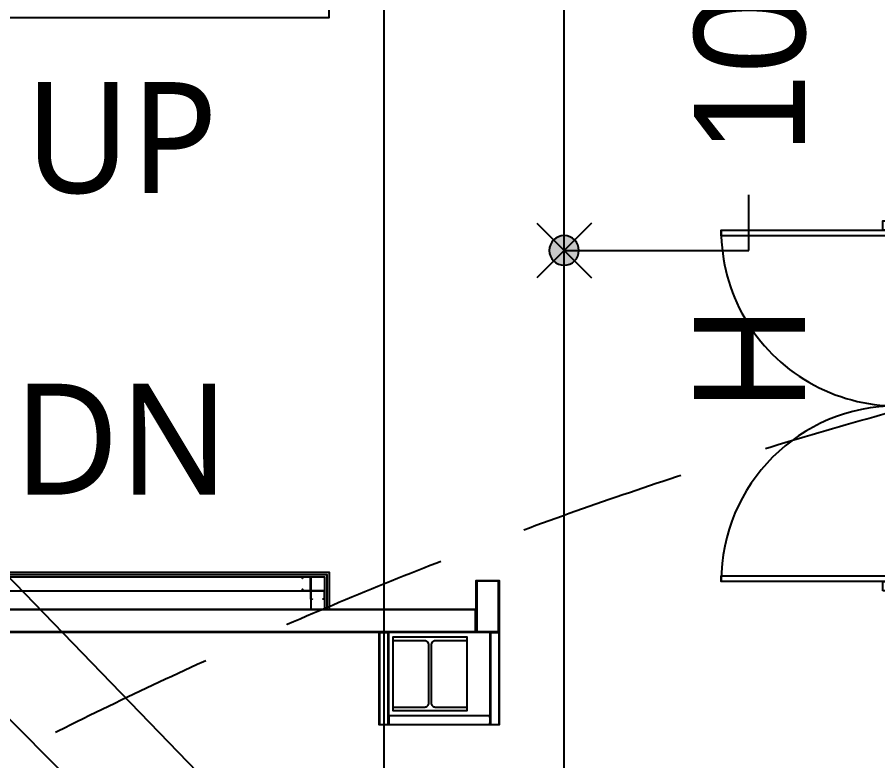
# Model space of a CAD drawing. Header units: millimetres. Extents: x 0 to 168200, y 0 to 118800.
# Drawn here: x 97417 to 102072, y 61405 to 65427 of the extents above; entities that cross this region are included whole.
import ezdxf
from ezdxf.enums import TextEntityAlignment as Align

# ---------------------------------------------------------------- set-up
doc = ezdxf.new("R2010")
doc.units = ezdxf.units.MM
doc.header["$LTSCALE"] = 200
doc.linetypes.add('CEN-GAUN', pattern=[32.2, 30, -1, 0.2, -1])
doc.linetypes.add('HID', pattern=[2.3, 1.5, -0.8])
doc.layers.get('DEFPOINTS').update_dxf_attribs({"color": 137})
for name, color, linetype in [('AX', 2, 'Continuous'), ('BACK', 8, 'Continuous'), ('CEN', 1, 'CEN-GAUN'), ('PIPE', 3, 'Continuous'), ('R', 1, 'Continuous'), ('TEXT', 2, 'Continuous')]:
    doc.layers.add(name, color=color, linetype=linetype)
doc.styles.add('돋움', font='')
doc.styles.add('스타일1', font='')
doc.styles.get('돋움').set_extended_font_data('Dotum')
doc.styles.get('스타일1').set_extended_font_data('Malgun Gothic')
doc.dimstyles.new('M-200', dxfattribs={"dimscale": 200, "dimtxt": 3, "dimasz": 1, "dimexe": 1, "dimexo": 1, "dimgap": 1, "dimtad": 1, "dimdec": 0, "dimdsep": 46, "dimlunit": 6, "dimtxsty": '돋움', "dimblk": 'DOT', "dimcen": 1, "dimclrd": 256, "dimclre": 256, "dimclrt": 256, "dimazin": 0, "dimtfac": 1, "dimtdec": 0, "dimtix": 1, "dimtmove": 2, "dimatfit": 3, "dimldrblk": 'DOT', "dimfxl": 1, "dimtolj": 1, "dimtzin": 1, "dimlwd": -1, "dimlwe": -1, "dimarcsym": 0})

# ---------------------------------------------------------------- blocks, each defined once
blk = doc.blocks.new('a-019')
at = {"layer": 'TEXT'}
h = blk.add_hatch(color=1, dxfattribs=at)
edge = h.paths.add_edge_path()
edge.add_arc((0, 0), 0.4, 0, 360)
at = {"layer": 'TEXT', "color": 1}
for p, q in [((-0.742, 0.742), (0.742, -0.742)), ((0.742, 0.742), (-0.742, -0.742))]:
    blk.add_line(p, q, dxfattribs=at)
blk.add_circle((0, 0), 0.4, dxfattribs=at)
blk = doc.blocks.new('_DOT')
at = {"color": 0, "linetype": 'ByBlock'}
blk.add_line((-0.5, 0), (-1, 0), dxfattribs=at)
at = {"color": 0, "linetype": 'ByBlock', "const_width": 0.5}
blk.add_lwpolyline([(-0.25, 0, 1), (0.25, 0, 1)], format="xyb", close=True, dxfattribs=at)
blk = doc.blocks.new('*D840')
at = {"layer": 'CEN', "ltscale": 3}
for p, q in [((79258.4, 81120.5), (81879.9, 78410.9)), ((99402.3, 60300), (82019, 78267.2))]:
    blk.add_line(p, q, dxfattribs=at)
at = {"layer": 'DEFPOINTS', "color": 0}
for p in [(82019, 78267.2), (99402.3, 60300)]:
    blk.add_point(p, dxfattribs=at)
at = {"layer": 'CEN', "linetype": 'ByBlock', "xscale": 200, "yscale": 200, "zscale": 200, "rotation": 314.053847875248}
blk.add_blockref('_DOT', (82019, 78267.2), dxfattribs=at)
at = {"layer": 'CEN', "insert": (80900.8, 80225.7), "char_height": 600, "attachment_point": 5, "rotation": 314.0538, "style": '돋움'}
blk.add_mtext('\\A1;R25,000', dxfattribs=at)
blk = doc.blocks.new('D-2000C_w150')
at = {"layer": 'BACK'}
for points in [[(50, 950), (80, 950), (80, -950), (50, -950)], [(1920, 950), (1950, 950), (1950, -950), (1920, -950)], [(50, -75), (0, -75), (0, 75), (50, 75)], [(2000, -75), (1950, -75), (1950, 75), (2000, 75)]]:
    blk.add_lwpolyline(points, close=True, dxfattribs=at)
for centre, start, end in [((50, 0), 270, 90), ((1950, 0), 90, 270)]:
    blk.add_arc(centre, 950, start, end, dxfattribs=at)
blk = doc.blocks.new('x-stu-2Fcol')
at = {"layer": 'BACK'}
blk.add_lwpolyline([(57925, -23850), (58325, -23850), (58325, -24250), (57925, -24250)], close=True, dxfattribs=at)
blk.add_lwpolyline([(57925, -24250), (57925, -24229), (58096.5, -24229, 0.414214), (58118.5, -24207), (58118.5, -23893, 0.414214), (58096.5, -23871), (57925, -23871), (57925, -23850), (58325, -23850), (58325, -23871), (58153.5, -23871, 0.414214), (58131.5, -23893), (58131.5, -24207, 0.414214), (58153.5, -24229), (58325, -24229), (58325, -24250)], format="xyb", close=True, dxfattribs=at)

msp = doc.modelspace()

# ---------------------------------------------------------------- linework, layer by layer
at = {"layer": 'AX'}
for p, q in [((101375.5, 64165.5), (101375.5, 64465.5)), ((100375.5, 64165.5), (101375.5, 64165.5))]:
    msp.add_line(p, q, dxfattribs=at)
at = {"layer": 'BACK'}
msp.add_line((99425, 61650), (99425, 62100), dxfattribs=at)
for points in [[(91225, 65425), (99105, 65425), (99105, 65625)], [(93125, 62225), (93125, 62425), (99105, 62425), (99105, 62225)], [(93137.5, 62225), (93137.5, 62412.5), (99092.5, 62412.5), (99092.5, 62225)], [(93150, 62225), (93150, 62400), (99080, 62400), (99080, 62225)], [(100025, 62100), (99900, 62100), (99900, 62380), (100025, 62380), (100025, 62100)], [(99962.5, 62100), (99962.5, 62104), (100021, 62104), (100021, 62376), (99904, 62376), (99904, 62104), (99962.5, 62104), (99962.5, 62100)], [(93225, 62225), (93225, 62325), (99005, 62325), (99005, 62225)], [(93250, 62100), (93250, 62225), (99900, 62225), (99900, 62100), (93250, 62100)], [(93250, 62162.5), (93254, 62162.5), (93254, 62104), (99896, 62104), (99896, 62221), (93254, 62221), (93254, 62162.5), (93250, 62162.5)], [(99109.3, 62225), (99900, 62225)], [(99375, 62100), (99425, 62100), (99425, 61600), (99375, 61600), (99375, 62100)], [(99975, 62100), (100025, 62100), (100025, 61600), (99975, 61600), (99975, 62100)], [(99975, 61650), (99975, 61600), (99425, 61600), (99425, 61650), (99975, 61650)]]:
    msp.add_lwpolyline(points, dxfattribs=at)
for points in [[(98960.8, 62392), (98960, 62392), (98960, 62400), (99005, 62400), (99005, 62325), (98960, 62325), (98960, 62333), (98960.8, 62333), (98960.8, 62325.8), (99004.2, 62325.8), (99004.2, 62399.2), (98960.8, 62399.2)], [(99013, 62280.8), (99013, 62280), (99005, 62280), (99005, 62325), (99080, 62325), (99080, 62280), (99072, 62280), (99072, 62280.8), (99079.2, 62280.8), (99079.2, 62324.2), (99005.8, 62324.2), (99005.8, 62280.8)]]:
    msp.add_lwpolyline(points, close=True, dxfattribs=at)
at = {"layer": 'BACK', "ltscale": 253}
for points in [[(99385, 62100), (99385, 62098.4), (99376.6, 62098.4), (99376.6, 61601.6), (99423.4, 61601.6), (99423.4, 62098.4), (99415, 62098.4), (99415, 62100)], [(99985, 62100), (99985, 62098.4), (99976.6, 62098.4), (99976.6, 61601.6), (100023.4, 61601.6), (100023.4, 62098.4), (100015, 62098.4), (100015, 62100)], [(99975, 61640), (99973.4, 61640), (99973.4, 61648.4), (99426.6, 61648.4), (99426.6, 61601.6), (99973.4, 61601.6), (99973.4, 61610), (99975, 61610)]]:
    msp.add_lwpolyline(points, dxfattribs=at)
at = {"layer": 'CEN', "linetype": 'HID', "ltscale": 3}
for centre in [(99402.3, 60300), (108783.2, 39182.9)]:
    msp.add_circle(centre, 25000, dxfattribs=at)
at = {"layer": 'PIPE'}
for p, q in [((100375.5, 60822.2), (100375.5, 70572.6)), ((97157.4, 61847.2), (97974.5, 61030.1))]:
    msp.add_line(p, q, dxfattribs=at)
at = {"layer": 'R'}
msp.add_line((99402.3, 59822.2), (99402.3, 94417.7), dxfattribs=at)

# ---------------------------------------------------------------- block references
at = {"layer": 'BACK'}
msp.add_blockref('x-stu-2Fcol', (41525, 85925), dxfattribs=at)
at = {"layer": 'BACK', "rotation": 270}
msp.add_blockref('D-2000C_w150', (102175, 64325), dxfattribs=at)
at = {"layer": 'TEXT', "xscale": -200, "yscale": 200, "zscale": 200}
msp.add_blockref('a-019', (100375.5, 64165.5), dxfattribs=at)

# ---------------------------------------------------------------- texts
at = {"layer": 'BACK', "style": '스타일1'}
for s, p in [('UP', (97980.6, 64476.2)), ('DN', (97980.6, 62844.4))]:
    msp.add_text(s, height=600, dxfattribs=at).set_placement(p, align=Align.CENTER)
at = {"layer": 'TEXT', "style": '돋움'}
msp.add_text('100', height=600, rotation=90, dxfattribs=at).set_placement((101678.8, 64686.5))
msp.add_text('H', height=600, rotation=90, dxfattribs=at).set_placement((101678.8, 63863.9), align=Align.RIGHT)

# ---------------------------------------------------------------- dimensions: what is measured, and where the dimension line sits
at = {"layer": 'CEN', "linetype": 'HID', "ltscale": 3}
dim = msp.add_radius_dim(center=(99402.3, 60300), mpoint=(82019, 78267.2), dimstyle='M-200', dxfattribs=at)
dim.commit()
dim.dimension.update_dxf_attribs({"geometry": '*D840', "text_midpoint": (80900.8, 80225.7)})

doc.saveas('drawing.dxf')
